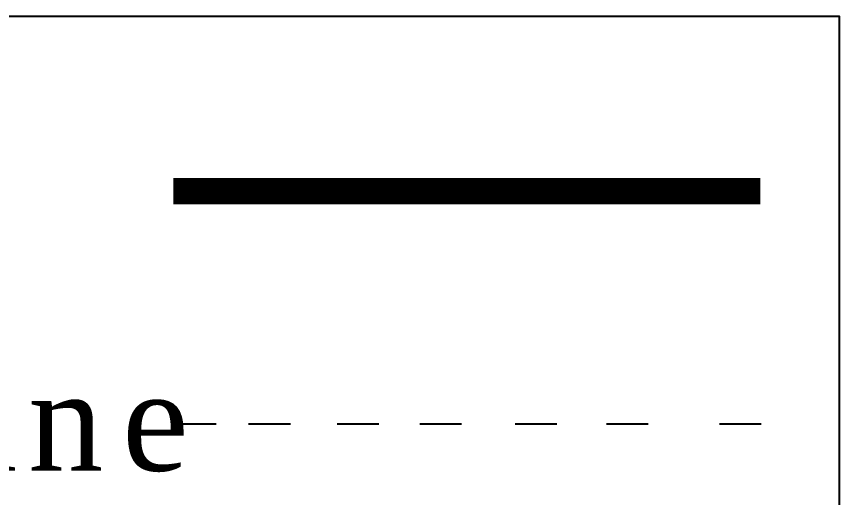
# Model space of a CAD drawing. Header units: inches. Extents: x -885 to 26362, y -28010 to 990.
# Drawn here: x 4348.23 to 4357.98, y -2400.86 to -2395.17 of the extents above; entities that cross this region are included whole.
import ezdxf

# ---------------------------------------------------------------- set-up
doc = ezdxf.new("R2010")
doc.units = ezdxf.units.IN
doc.header["$MEASUREMENT"] = 0
doc.layers.add('Text', color=7, linetype='Continuous')
doc.styles.add('Text', font='times.ttf', dxfattribs={"height": 240})

msp = doc.modelspace()

# ---------------------------------------------------------------- linework, layer by layer
at = {"layer": 'Text'}
msp.add_lwpolyline([(4332.368895, -2413.77649), (4357.976361, -2413.77649), (4357.976361, -2395.165931), (4332.368895, -2395.165931)], close=True, dxfattribs=at)
at = {"layer": 'Text', "color": 1, "const_width": 0.313933}
msp.add_lwpolyline([(4350.087326, -2397.234706), (4357.039181, -2397.234706)], dxfattribs=at)
at = {"layer": 'Text'}
for points in [[(4350.098482, -2399.989222), (4350.592927, -2399.989222)], [(4350.977495, -2399.989222), (4351.471939, -2399.989222)], [(4352.025247, -2399.989222), (4352.519691, -2399.989222)], [(4353.006288, -2399.989222), (4353.500732, -2399.989222)], [(4354.132523, -2399.989222), (4354.626967, -2399.989222)], [(4355.215592, -2399.989222), (4355.710037, -2399.989222)], [(4356.553732, -2399.989222), (4357.048177, -2399.989222)]]:
    msp.add_lwpolyline(points, dxfattribs=at)

# ---------------------------------------------------------------- texts
at = {"layer": 'Text', "insert": (4332.80988, -2399.366968), "char_height": 1.17724927, "attachment_point": 1, "style": 'Text'}
msp.add_mtext('{\\T1.25;Previous Bank Line}', dxfattribs=at)

doc.saveas('drawing.dxf')
